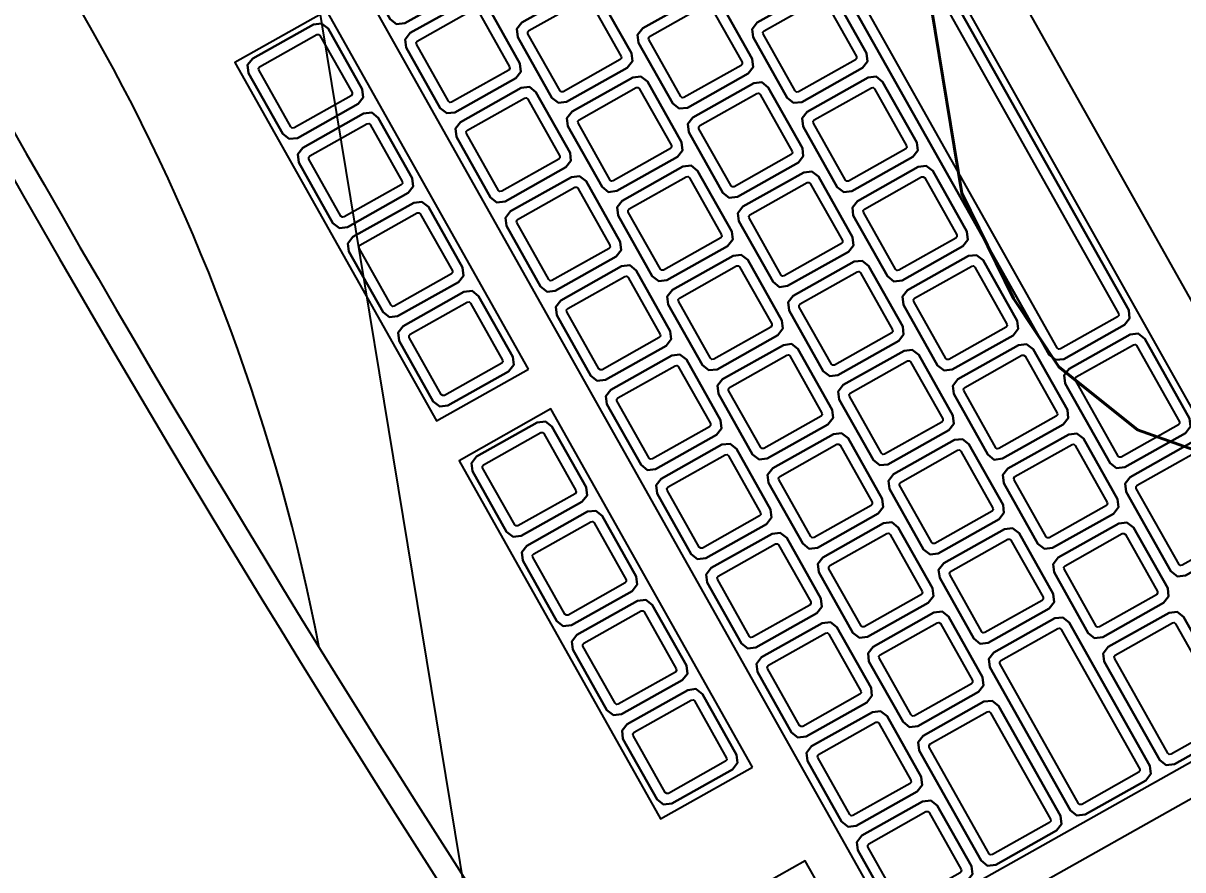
# Model space of a CAD drawing. Header units: millimetres. Extents: x 33240 to 33395, y 51607 to 51720.
# Drawn here: x 33295.3438 to 33295.565, y 51688.2214 to 51688.3829 of the extents above; entities that cross this region are included whole.
import ezdxf
from ezdxf.enums import TextEntityAlignment as Align

# ---------------------------------------------------------------- set-up
doc = ezdxf.new("R2010")
doc.units = ezdxf.units.MM
doc.header["$LTSCALE"] = 0.3
doc.header["$MEASUREMENT"] = 0
doc.linetypes.add('ACAD_ISO04W100', pattern=[30, 24, -3, 0, -3])
doc.layers.get('0').update_dxf_attribs({"linetype": 'CONTINUOUS'})
for name, color, linetype in [('08-EQUI-MEUBLE-PROJ-01', 11, 'CONTINUOUS'), ('10-ANN-TEXTE', 3, 'CONTINUOUS'), ('15-PLAF-TECHN-TEMPORAIRE', 113, 'CONTINUOUS')]:
    doc.layers.add(name, color=color, linetype=linetype)
doc.styles.add('ROMANS', font='romans.shx', dxfattribs={"height": 0.2})
doc.styles.get("Standard").update_dxf_attribs({"font": 'TXT.SHX'})

# ---------------------------------------------------------------- blocks, each defined once
blk = doc.blocks.new('SMP3')
blk.add_lwpolyline([(-1.36713, 0), (0.05214, 0), (0.05214, -1.00264), (-1.36713, -1.00264)], close=True)
at = {"style": 'ROMANS'}
for tag, p in [('SOLS', (-0.64571, -0.14753)), ('PAROIS', (-0.64293, -0.37687)), ('FAUX-PLAFONDS', (-0.65127, -0.61282)), ('FAUX-PLAFONDS', (-0.64849, -0.84216))]:
    blk.add_attdef(tag, text='', height=0.15, dxfattribs=at).set_placement(p, align=Align.MIDDLE)
blk = doc.blocks.new('Clavier-02')
for p, q in [((-22.999, -2.266), (-22.999, -17.524)), ((-22.426, -18.451), (22.429, -18.451))]:
    blk.add_line(p, q)
for points in [[(-22.392, -6.788), (-20.43, -6.788), (-20.43, -4.792), (-22.392, -4.792)], [(-18.379, -6.788), (-10.534, -6.788), (-10.534, -4.775), (-18.379, -4.775)], [(-9.664, -6.787), (-1.818, -6.787), (-1.818, -4.773), (-9.664, -4.773)], [(-16.489, -6.435), (-16.547, -6.58), (-16.692, -6.64), (-18.022, -6.64), (-18.167, -6.58), (-18.227, -6.435), (-18.227, -5.105), (-18.167, -4.961), (-18.022, -4.9), (-16.692, -4.9), (-16.547, -4.961), (-16.489, -5.105)], [(-16.489, -5.105), (-16.547, -4.961), (-16.692, -4.9), (-18.022, -4.9), (-18.167, -4.961), (-18.227, -5.105), (-18.227, -6.435), (-18.167, -6.58), (-18.022, -6.64), (-16.692, -6.64), (-16.547, -6.58), (-16.489, -6.435)], [(-14.535, -6.435), (-14.596, -6.58), (-14.74, -6.64), (-16.068, -6.64), (-16.213, -6.58), (-16.273, -6.435), (-16.273, -5.105), (-16.213, -4.961), (-16.068, -4.9), (-14.74, -4.9), (-14.596, -4.961), (-14.535, -5.105)], [(-14.535, -5.105), (-14.596, -4.961), (-14.74, -4.9), (-16.068, -4.9), (-16.213, -4.961), (-16.273, -5.105), (-16.273, -6.435), (-16.213, -6.58), (-16.068, -6.64), (-14.74, -6.64), (-14.596, -6.58), (-14.535, -6.435)], [(-12.584, -6.435), (-12.644, -6.58), (-12.789, -6.64), (-14.117, -6.64), (-14.261, -6.58), (-14.322, -6.435), (-14.322, -5.105), (-14.261, -4.961), (-14.117, -4.9), (-12.789, -4.9), (-12.644, -4.961), (-12.584, -5.105)], [(-12.584, -5.105), (-12.644, -4.961), (-12.789, -4.9), (-14.117, -4.9), (-14.261, -4.961), (-14.322, -5.105), (-14.322, -6.435), (-14.261, -6.58), (-14.117, -6.64), (-12.789, -6.64), (-12.644, -6.58), (-12.584, -6.435)], [(-10.63, -6.435), (-10.69, -6.58), (-10.835, -6.64), (-12.165, -6.64), (-12.308, -6.58), (-12.368, -6.435), (-12.368, -5.105), (-12.308, -4.961), (-12.165, -4.9), (-10.835, -4.9), (-10.69, -4.961), (-10.63, -5.105)], [(-10.63, -5.105), (-10.69, -4.961), (-10.835, -4.9), (-12.165, -4.9), (-12.308, -4.961), (-12.368, -5.105), (-12.368, -6.435), (-12.308, -6.58), (-12.165, -6.64), (-10.835, -6.64), (-10.69, -6.58), (-10.63, -6.435)], [(-7.774, -6.435), (-7.834, -6.58), (-7.979, -6.64), (-9.307, -6.64), (-9.452, -6.58), (-9.512, -6.435), (-9.512, -5.105), (-9.452, -4.961), (-9.307, -4.9), (-7.979, -4.9), (-7.834, -4.961), (-7.774, -5.105)], [(-7.774, -5.105), (-7.834, -4.961), (-7.979, -4.9), (-9.307, -4.9), (-9.452, -4.961), (-9.512, -5.105), (-9.512, -6.435), (-9.452, -6.58), (-9.307, -6.64), (-7.979, -6.64), (-7.834, -6.58), (-7.774, -6.435)], [(-5.82, -6.435), (-5.88, -6.58), (-6.025, -6.64), (-7.355, -6.64), (-7.5, -6.58), (-7.558, -6.435), (-7.558, -5.105), (-7.5, -4.961), (-7.355, -4.9), (-6.025, -4.9), (-5.88, -4.961), (-5.82, -5.105)], [(-5.82, -5.105), (-5.88, -4.961), (-6.025, -4.9), (-7.355, -4.9), (-7.5, -4.961), (-7.558, -5.105), (-7.558, -6.435), (-7.5, -6.58), (-7.355, -6.64), (-6.025, -6.64), (-5.88, -6.58), (-5.82, -6.435)], [(-3.869, -6.435), (-3.929, -6.58), (-4.074, -6.64), (-5.401, -6.64), (-5.546, -6.58), (-5.606, -6.435), (-5.606, -5.105), (-5.546, -4.961), (-5.401, -4.9), (-4.074, -4.9), (-3.929, -4.961), (-3.869, -5.105)], [(-3.869, -5.105), (-3.929, -4.961), (-4.074, -4.9), (-5.401, -4.9), (-5.546, -4.961), (-5.606, -5.105), (-5.606, -6.435), (-5.546, -6.58), (-5.401, -6.64), (-4.074, -6.64), (-3.929, -6.58), (-3.869, -6.435)], [(-1.917, -6.435), (-1.975, -6.58), (-2.12, -6.64), (-3.45, -6.64), (-3.595, -6.58), (-3.655, -6.435), (-3.655, -5.105), (-3.595, -4.961), (-3.45, -4.9), (-2.12, -4.9), (-1.975, -4.961), (-1.917, -5.105)], [(-1.917, -5.105), (-1.975, -4.961), (-2.12, -4.9), (-3.45, -4.9), (-3.595, -4.961), (-3.655, -5.105), (-3.655, -6.435), (-3.595, -6.58), (-3.45, -6.64), (-2.12, -6.64), (-1.975, -6.58), (-1.917, -6.435)], [(-16.689, -6.397), (-16.702, -6.428), (-16.732, -6.44), (-17.982, -6.44), (-18.014, -6.427), (-18.027, -6.396), (-18.027, -5.145), (-18.014, -5.114), (-17.982, -5.1), (-16.732, -5.1), (-16.702, -5.113), (-16.689, -5.144)], [(-14.735, -6.396), (-14.749, -6.427), (-14.78, -6.44), (-16.028, -6.44), (-16.06, -6.427), (-16.073, -6.396), (-16.073, -5.145), (-16.06, -5.114), (-16.028, -5.1), (-14.78, -5.1), (-14.749, -5.114), (-14.735, -5.145)], [(-12.784, -6.396), (-12.797, -6.427), (-12.829, -6.44), (-14.077, -6.44), (-14.108, -6.427), (-14.122, -6.396), (-14.122, -5.145), (-14.108, -5.114), (-14.077, -5.1), (-12.829, -5.1), (-12.797, -5.114), (-12.784, -5.145)], [(-10.83, -6.396), (-10.843, -6.427), (-10.875, -6.44), (-12.125, -6.44), (-12.154, -6.428), (-12.168, -6.396), (-12.168, -5.145), (-12.154, -5.113), (-12.125, -5.1), (-10.875, -5.1), (-10.843, -5.114), (-10.83, -5.145)], [(-7.974, -6.396), (-7.987, -6.427), (-8.019, -6.44), (-9.267, -6.44), (-9.299, -6.427), (-9.312, -6.396), (-9.312, -5.145), (-9.299, -5.114), (-9.267, -5.1), (-8.019, -5.1), (-7.987, -5.114), (-7.974, -5.145)], [(-6.02, -6.396), (-6.033, -6.427), (-6.065, -6.44), (-7.315, -6.44), (-7.346, -6.428), (-7.358, -6.397), (-7.358, -5.144), (-7.346, -5.113), (-7.315, -5.1), (-6.065, -5.1), (-6.033, -5.114), (-6.02, -5.145)], [(-4.069, -6.396), (-4.082, -6.427), (-4.113, -6.44), (-5.361, -6.44), (-5.393, -6.427), (-5.406, -6.396), (-5.406, -5.145), (-5.393, -5.114), (-5.361, -5.1), (-4.113, -5.1), (-4.082, -5.114), (-4.069, -5.145)], [(-2.117, -6.397), (-2.129, -6.428), (-2.16, -6.44), (-3.41, -6.44), (-3.442, -6.427), (-3.455, -6.396), (-3.455, -5.145), (-3.442, -5.114), (-3.41, -5.1), (-2.16, -5.1), (-2.129, -5.113), (-2.117, -5.144)], [(-22.392, -17.454), (7.025, -17.454), (7.025, -7.604), (-22.392, -7.604)], [(-20.537, -9.296), (-20.597, -9.441), (-20.74, -9.501), (-22.07, -9.501), (-22.215, -9.441), (-22.275, -9.296), (-22.275, -7.966), (-22.215, -7.821), (-22.07, -7.761), (-20.74, -7.761), (-20.597, -7.821), (-20.537, -7.966)], [(-20.537, -7.966), (-20.597, -7.821), (-20.74, -7.761), (-22.07, -7.761), (-22.215, -7.821), (-22.275, -7.966), (-22.275, -9.296), (-22.215, -9.441), (-22.07, -9.501), (-20.74, -9.501), (-20.597, -9.441), (-20.537, -9.296)], [(-20.737, -9.256), (-20.751, -9.288), (-20.78, -9.301), (-22.03, -9.301), (-22.062, -9.288), (-22.075, -9.256), (-22.075, -8.006), (-22.062, -7.974), (-22.03, -7.961), (-20.78, -7.961), (-20.751, -7.974), (-20.737, -8.006)], [(-18.583, -9.296), (-18.644, -9.441), (-18.788, -9.501), (-20.116, -9.501), (-20.261, -9.441), (-20.321, -9.296), (-20.321, -7.966), (-20.261, -7.821), (-20.116, -7.761), (-18.788, -7.761), (-18.644, -7.821), (-18.583, -7.966)], [(-18.583, -7.966), (-18.644, -7.821), (-18.788, -7.761), (-20.116, -7.761), (-20.261, -7.821), (-20.321, -7.966), (-20.321, -9.296), (-20.261, -9.441), (-20.116, -9.501), (-18.788, -9.501), (-18.644, -9.441), (-18.583, -9.296)], [(-18.783, -9.256), (-18.797, -9.288), (-18.828, -9.301), (-20.076, -9.301), (-20.108, -9.288), (-20.121, -9.256), (-20.121, -8.006), (-20.108, -7.974), (-20.076, -7.961), (-18.828, -7.961), (-18.797, -7.974), (-18.783, -8.006)], [(-16.632, -9.296), (-16.692, -9.441), (-16.837, -9.501), (-18.165, -9.501), (-18.309, -9.441), (-18.369, -9.296), (-18.369, -7.966), (-18.309, -7.821), (-18.165, -7.761), (-16.837, -7.761), (-16.692, -7.821), (-16.632, -7.966)], [(-16.632, -7.966), (-16.692, -7.821), (-16.837, -7.761), (-18.165, -7.761), (-18.309, -7.821), (-18.369, -7.966), (-18.369, -9.296), (-18.309, -9.441), (-18.165, -9.501), (-16.837, -9.501), (-16.692, -9.441), (-16.632, -9.296)], [(-16.832, -9.256), (-16.845, -9.288), (-16.877, -9.301), (-18.125, -9.301), (-18.156, -9.288), (-18.169, -9.256), (-18.169, -8.006), (-18.156, -7.974), (-18.125, -7.961), (-16.877, -7.961), (-16.845, -7.974), (-16.832, -8.006)], [(-14.678, -9.296), (-14.738, -9.441), (-14.883, -9.501), (-16.213, -9.501), (-16.358, -9.441), (-16.416, -9.296), (-16.416, -7.966), (-16.358, -7.821), (-16.213, -7.761), (-14.883, -7.761), (-14.738, -7.821), (-14.678, -7.966)], [(-14.678, -7.966), (-14.738, -7.821), (-14.883, -7.761), (-16.213, -7.761), (-16.358, -7.821), (-16.416, -7.966), (-16.416, -9.296), (-16.358, -9.441), (-16.213, -9.501), (-14.883, -9.501), (-14.738, -9.441), (-14.678, -9.296)], [(-14.878, -9.256), (-14.891, -9.288), (-14.923, -9.301), (-16.173, -9.301), (-16.203, -9.288), (-16.216, -9.257), (-16.216, -8.004), (-16.203, -7.974), (-16.173, -7.961), (-14.923, -7.961), (-14.891, -7.974), (-14.878, -8.006)], [(-12.726, -9.296), (-12.787, -9.441), (-12.931, -9.501), (-14.259, -9.501), (-14.404, -9.441), (-14.464, -9.296), (-14.464, -7.966), (-14.404, -7.821), (-14.259, -7.761), (-12.931, -7.761), (-12.787, -7.821), (-12.726, -7.966)], [(-12.726, -7.966), (-12.787, -7.821), (-12.931, -7.761), (-14.259, -7.761), (-14.404, -7.821), (-14.464, -7.966), (-14.464, -9.296), (-14.404, -9.441), (-14.259, -9.501), (-12.931, -9.501), (-12.787, -9.441), (-12.726, -9.296)], [(-12.926, -9.256), (-12.94, -9.288), (-12.971, -9.301), (-14.219, -9.301), (-14.251, -9.288), (-14.264, -9.256), (-14.264, -8.006), (-14.251, -7.974), (-14.219, -7.961), (-12.971, -7.961), (-12.94, -7.974), (-12.926, -8.006)], [(-10.775, -9.296), (-10.833, -9.441), (-10.978, -9.501), (-12.308, -9.501), (-12.452, -9.441), (-12.513, -9.296), (-12.513, -7.966), (-12.452, -7.821), (-12.308, -7.761), (-10.978, -7.761), (-10.833, -7.821), (-10.775, -7.966)], [(-10.775, -7.966), (-10.833, -7.821), (-10.978, -7.761), (-12.308, -7.761), (-12.452, -7.821), (-12.513, -7.966), (-12.513, -9.296), (-12.452, -9.441), (-12.308, -9.501), (-10.978, -9.501), (-10.833, -9.441), (-10.775, -9.296)], [(-10.975, -9.257), (-10.987, -9.288), (-11.017, -9.301), (-12.268, -9.301), (-12.299, -9.288), (-12.313, -9.256), (-12.313, -8.006), (-12.299, -7.974), (-12.268, -7.961), (-11.017, -7.961), (-10.987, -7.974), (-10.975, -8.004)], [(-8.821, -9.296), (-8.881, -9.441), (-9.026, -9.501), (-10.354, -9.501), (-10.499, -9.441), (-10.559, -9.296), (-10.559, -7.966), (-10.499, -7.821), (-10.354, -7.761), (-9.026, -7.761), (-8.881, -7.821), (-8.821, -7.966)], [(-8.821, -7.966), (-8.881, -7.821), (-9.026, -7.761), (-10.354, -7.761), (-10.499, -7.821), (-10.559, -7.966), (-10.559, -9.296), (-10.499, -9.441), (-10.354, -9.501), (-9.026, -9.501), (-8.881, -9.441), (-8.821, -9.296)], [(-9.021, -9.256), (-9.034, -9.288), (-9.066, -9.301), (-10.314, -9.301), (-10.346, -9.288), (-10.359, -9.256), (-10.359, -8.006), (-10.346, -7.974), (-10.314, -7.961), (-9.066, -7.961), (-9.034, -7.974), (-9.021, -8.006)], [(-6.869, -9.296), (-6.93, -9.441), (-7.074, -9.501), (-8.402, -9.501), (-8.547, -9.441), (-8.607, -9.296), (-8.607, -7.966), (-8.547, -7.821), (-8.402, -7.761), (-7.074, -7.761), (-6.93, -7.821), (-6.869, -7.966)], [(-6.869, -7.966), (-6.93, -7.821), (-7.074, -7.761), (-8.402, -7.761), (-8.547, -7.821), (-8.607, -7.966), (-8.607, -9.296), (-8.547, -9.441), (-8.402, -9.501), (-7.074, -9.501), (-6.93, -9.441), (-6.869, -9.296)], [(-7.069, -9.256), (-7.083, -9.288), (-7.114, -9.301), (-8.362, -9.301), (-8.394, -9.288), (-8.407, -9.256), (-8.407, -8.006), (-8.394, -7.974), (-8.362, -7.961), (-7.114, -7.961), (-7.083, -7.974), (-7.069, -8.006)], [(-4.916, -9.296), (-4.976, -9.441), (-5.121, -9.501), (-6.451, -9.501), (-6.593, -9.441), (-6.653, -9.296), (-6.653, -7.966), (-6.593, -7.821), (-6.451, -7.761), (-5.121, -7.761), (-4.976, -7.821), (-4.916, -7.966)], [(-4.916, -7.966), (-4.976, -7.821), (-5.121, -7.761), (-6.451, -7.761), (-6.593, -7.821), (-6.653, -7.966), (-6.653, -9.296), (-6.593, -9.441), (-6.451, -9.501), (-5.121, -9.501), (-4.976, -9.441), (-4.916, -9.296)], [(-5.116, -9.256), (-5.129, -9.288), (-5.161, -9.301), (-6.41, -9.301), (-6.44, -9.288), (-6.453, -9.256), (-6.453, -8.006), (-6.44, -7.974), (-6.41, -7.961), (-5.161, -7.961), (-5.129, -7.974), (-5.116, -8.006)], [(-2.964, -9.296), (-3.024, -9.441), (-3.169, -9.501), (-4.497, -9.501), (-4.642, -9.441), (-4.702, -9.296), (-4.702, -7.966), (-4.642, -7.821), (-4.497, -7.761), (-3.169, -7.761), (-3.024, -7.821), (-2.964, -7.966)], [(-2.964, -7.966), (-3.024, -7.821), (-3.169, -7.761), (-4.497, -7.761), (-4.642, -7.821), (-4.702, -7.966), (-4.702, -9.296), (-4.642, -9.441), (-4.497, -9.501), (-3.169, -9.501), (-3.024, -9.441), (-2.964, -9.296)], [(-3.164, -9.256), (-3.177, -9.288), (-3.209, -9.301), (-4.457, -9.301), (-4.489, -9.288), (-4.502, -9.256), (-4.502, -8.006), (-4.489, -7.974), (-4.457, -7.961), (-3.209, -7.961), (-3.177, -7.974), (-3.164, -8.006)], [(-1.01, -9.296), (-1.07, -9.441), (-1.215, -9.501), (-2.545, -9.501), (-2.69, -9.441), (-2.75, -9.296), (-2.75, -7.966), (-2.69, -7.821), (-2.545, -7.761), (-1.215, -7.761), (-1.07, -7.821), (-1.01, -7.966)], [(-1.01, -7.966), (-1.07, -7.821), (-1.215, -7.761), (-2.545, -7.761), (-2.69, -7.821), (-2.75, -7.966), (-2.75, -9.296), (-2.69, -9.441), (-2.545, -9.501), (-1.215, -9.501), (-1.07, -9.441), (-1.01, -9.296)], [(-19.452, -11.25), (-19.512, -11.395), (-19.657, -11.455), (-22.07, -11.455), (-22.215, -11.395), (-22.275, -11.25), (-22.275, -9.92), (-22.215, -9.775), (-22.07, -9.715), (-19.657, -9.715), (-19.512, -9.775), (-19.452, -9.92)], [(-19.452, -9.92), (-19.512, -9.775), (-19.657, -9.715), (-22.07, -9.715), (-22.215, -9.775), (-22.275, -9.92), (-22.275, -11.25), (-22.215, -11.395), (-22.07, -11.455), (-19.657, -11.455), (-19.512, -11.395), (-19.452, -11.25)], [(-17.501, -11.25), (-17.561, -11.395), (-17.706, -11.455), (-19.033, -11.455), (-19.178, -11.395), (-19.238, -11.25), (-19.238, -9.92), (-19.178, -9.775), (-19.033, -9.715), (-17.706, -9.715), (-17.561, -9.775), (-17.501, -9.92)], [(-17.501, -9.92), (-17.561, -9.775), (-17.706, -9.715), (-19.033, -9.715), (-19.178, -9.775), (-19.238, -9.92), (-19.238, -11.25), (-19.178, -11.395), (-19.033, -11.455), (-17.706, -11.455), (-17.561, -11.395), (-17.501, -11.25)], [(-15.547, -11.25), (-15.607, -11.395), (-15.752, -11.455), (-17.082, -11.455), (-17.227, -11.395), (-17.285, -11.25), (-17.285, -9.92), (-17.227, -9.775), (-17.082, -9.715), (-15.752, -9.715), (-15.607, -9.775), (-15.547, -9.92)], [(-15.547, -9.92), (-15.607, -9.775), (-15.752, -9.715), (-17.082, -9.715), (-17.227, -9.775), (-17.285, -9.92), (-17.285, -11.25), (-17.227, -11.395), (-17.082, -11.455), (-15.752, -11.455), (-15.607, -11.395), (-15.547, -11.25)], [(-13.595, -11.25), (-13.655, -11.395), (-13.8, -11.455), (-15.128, -11.455), (-15.273, -11.395), (-15.333, -11.25), (-15.333, -9.92), (-15.273, -9.775), (-15.128, -9.715), (-13.8, -9.715), (-13.655, -9.775), (-13.595, -9.92)], [(-13.595, -9.92), (-13.655, -9.775), (-13.8, -9.715), (-15.128, -9.715), (-15.273, -9.775), (-15.333, -9.92), (-15.333, -11.25), (-15.273, -11.395), (-15.128, -11.455), (-13.8, -11.455), (-13.655, -11.395), (-13.595, -11.25)], [(-11.644, -11.25), (-11.702, -11.395), (-11.846, -11.455), (-13.176, -11.455), (-13.321, -11.395), (-13.381, -11.25), (-13.381, -9.92), (-13.321, -9.775), (-13.176, -9.715), (-11.846, -9.715), (-11.702, -9.775), (-11.644, -9.92)], [(-11.644, -9.92), (-11.702, -9.775), (-11.846, -9.715), (-13.176, -9.715), (-13.321, -9.775), (-13.381, -9.92), (-13.381, -11.25), (-13.321, -11.395), (-13.176, -11.455), (-11.846, -11.455), (-11.702, -11.395), (-11.644, -11.25)], [(-9.69, -11.25), (-9.75, -11.395), (-9.895, -11.455), (-11.223, -11.455), (-11.367, -11.395), (-11.428, -11.25), (-11.428, -9.92), (-11.367, -9.775), (-11.223, -9.715), (-9.895, -9.715), (-9.75, -9.775), (-9.69, -9.92)], [(-9.69, -9.92), (-9.75, -9.775), (-9.895, -9.715), (-11.223, -9.715), (-11.367, -9.775), (-11.428, -9.92), (-11.428, -11.25), (-11.367, -11.395), (-11.223, -11.455), (-9.895, -11.455), (-9.75, -11.395), (-9.69, -11.25)], [(-7.738, -11.25), (-7.798, -11.395), (-7.943, -11.455), (-9.271, -11.455), (-9.416, -11.395), (-9.476, -11.25), (-9.476, -9.92), (-9.416, -9.775), (-9.271, -9.715), (-7.943, -9.715), (-7.798, -9.775), (-7.738, -9.92)], [(-7.738, -9.92), (-7.798, -9.775), (-7.943, -9.715), (-9.271, -9.715), (-9.416, -9.775), (-9.476, -9.92), (-9.476, -11.25), (-9.416, -11.395), (-9.271, -11.455), (-7.943, -11.455), (-7.798, -11.395), (-7.738, -11.25)], [(-5.785, -11.25), (-5.845, -11.395), (-5.989, -11.455), (-7.319, -11.455), (-7.464, -11.395), (-7.522, -11.25), (-7.522, -9.92), (-7.464, -9.775), (-7.319, -9.715), (-5.989, -9.715), (-5.845, -9.775), (-5.785, -9.92)], [(-5.785, -9.92), (-5.845, -9.775), (-5.989, -9.715), (-7.319, -9.715), (-7.464, -9.775), (-7.522, -9.92), (-7.522, -11.25), (-7.464, -11.395), (-7.319, -11.455), (-5.989, -11.455), (-5.845, -11.395), (-5.785, -11.25)], [(-3.833, -11.25), (-3.893, -11.395), (-4.038, -11.455), (-5.366, -11.455), (-5.511, -11.395), (-5.571, -11.25), (-5.571, -9.92), (-5.511, -9.775), (-5.366, -9.715), (-4.038, -9.715), (-3.893, -9.775), (-3.833, -9.92)], [(-3.833, -9.92), (-3.893, -9.775), (-4.038, -9.715), (-5.366, -9.715), (-5.511, -9.775), (-5.571, -9.92), (-5.571, -11.25), (-5.511, -11.395), (-5.366, -11.455), (-4.038, -11.455), (-3.893, -11.395), (-3.833, -11.25)], [(-19.652, -11.21), (-19.665, -11.242), (-19.697, -11.255), (-22.03, -11.255), (-22.062, -11.242), (-22.075, -11.21), (-22.075, -9.96), (-22.062, -9.928), (-22.03, -9.915), (-19.697, -9.915), (-19.665, -9.928), (-19.652, -9.96)], [(-17.701, -11.21), (-17.714, -11.242), (-17.745, -11.255), (-18.993, -11.255), (-19.025, -11.242), (-19.038, -11.21), (-19.038, -9.96), (-19.025, -9.928), (-18.993, -9.915), (-17.745, -9.915), (-17.714, -9.928), (-17.701, -9.96)], [(-15.747, -11.21), (-15.76, -11.242), (-15.792, -11.255), (-17.042, -11.255), (-17.072, -11.242), (-17.085, -11.211), (-17.085, -9.958), (-17.072, -9.927), (-17.042, -9.915), (-15.792, -9.915), (-15.76, -9.928), (-15.747, -9.96)], [(-13.795, -11.21), (-13.808, -11.242), (-13.84, -11.255), (-15.088, -11.255), (-15.12, -11.242), (-15.133, -11.21), (-15.133, -9.96), (-15.12, -9.928), (-15.088, -9.915), (-13.84, -9.915), (-13.808, -9.928), (-13.795, -9.96)], [(-11.844, -11.211), (-11.856, -11.242), (-11.886, -11.255), (-13.137, -11.255), (-13.168, -11.242), (-13.181, -11.21), (-13.181, -9.96), (-13.168, -9.928), (-13.137, -9.915), (-11.886, -9.915), (-11.856, -9.927), (-11.844, -9.958)], [(-9.89, -11.21), (-9.903, -11.242), (-9.935, -11.255), (-11.183, -11.255), (-11.214, -11.242), (-11.228, -11.21), (-11.228, -9.96), (-11.214, -9.928), (-11.183, -9.915), (-9.935, -9.915), (-9.903, -9.928), (-9.89, -9.96)], [(-7.938, -11.21), (-7.951, -11.242), (-7.983, -11.255), (-9.231, -11.255), (-9.263, -11.242), (-9.276, -11.21), (-9.276, -9.96), (-9.263, -9.928), (-9.231, -9.915), (-7.983, -9.915), (-7.951, -9.928), (-7.938, -9.96)], [(-5.985, -11.21), (-5.998, -11.242), (-6.029, -11.255), (-7.28, -11.255), (-7.31, -11.242), (-7.322, -11.211), (-7.322, -9.958), (-7.31, -9.927), (-7.28, -9.915), (-6.029, -9.915), (-5.998, -9.928), (-5.985, -9.96)], [(-4.033, -11.21), (-4.046, -11.242), (-4.078, -11.255), (-5.326, -11.255), (-5.357, -11.242), (-5.371, -11.21), (-5.371, -9.96), (-5.357, -9.928), (-5.326, -9.915), (-4.078, -9.915), (-4.046, -9.928), (-4.033, -9.96)], [(-18.726, -13.206), (-18.786, -13.348), (-18.931, -13.409), (-22.07, -13.409), (-22.215, -13.348), (-22.275, -13.206), (-22.275, -11.874), (-22.215, -11.729), (-22.07, -11.671), (-18.931, -11.671), (-18.786, -11.729), (-18.726, -11.874)], [(-18.726, -11.874), (-18.786, -11.729), (-18.931, -11.671), (-22.07, -11.671), (-22.215, -11.729), (-22.275, -11.874), (-22.275, -13.206), (-22.215, -13.348), (-22.07, -13.409), (-18.931, -13.409), (-18.786, -13.348), (-18.726, -13.206)], [(-16.774, -13.206), (-16.835, -13.348), (-16.979, -13.409), (-18.307, -13.409), (-18.452, -13.348), (-18.512, -13.206), (-18.512, -11.874), (-18.452, -11.729), (-18.307, -11.671), (-16.979, -11.671), (-16.835, -11.729), (-16.774, -11.874)], [(-16.774, -11.874), (-16.835, -11.729), (-16.979, -11.671), (-18.307, -11.671), (-18.452, -11.729), (-18.512, -11.874), (-18.512, -13.206), (-18.452, -13.348), (-18.307, -13.409), (-16.979, -13.409), (-16.835, -13.348), (-16.774, -13.206)], [(-14.823, -13.206), (-14.883, -13.348), (-15.026, -13.409), (-16.356, -13.409), (-16.5, -13.348), (-16.56, -13.206), (-16.56, -11.874), (-16.5, -11.729), (-16.356, -11.671), (-15.026, -11.671), (-14.883, -11.729), (-14.823, -11.874)], [(-14.823, -11.874), (-14.883, -11.729), (-15.026, -11.671), (-16.356, -11.671), (-16.5, -11.729), (-16.56, -11.874), (-16.56, -13.206), (-16.5, -13.348), (-16.356, -13.409), (-15.026, -13.409), (-14.883, -13.348), (-14.823, -13.206)], [(-12.869, -13.206), (-12.929, -13.348), (-13.074, -13.409), (-14.402, -13.409), (-14.547, -13.348), (-14.607, -13.206), (-14.607, -11.874), (-14.547, -11.729), (-14.402, -11.671), (-13.074, -11.671), (-12.929, -11.729), (-12.869, -11.874)], [(-12.869, -11.874), (-12.929, -11.729), (-13.074, -11.671), (-14.402, -11.671), (-14.547, -11.729), (-14.607, -11.874), (-14.607, -13.206), (-14.547, -13.348), (-14.402, -13.409), (-13.074, -13.409), (-12.929, -13.348), (-12.869, -13.206)], [(-10.917, -13.206), (-10.978, -13.348), (-11.122, -13.409), (-12.45, -13.409), (-12.595, -13.348), (-12.655, -13.206), (-12.655, -11.874), (-12.595, -11.729), (-12.45, -11.671), (-11.122, -11.671), (-10.978, -11.729), (-10.917, -11.874)], [(-10.917, -11.874), (-10.978, -11.729), (-11.122, -11.671), (-12.45, -11.671), (-12.595, -11.729), (-12.655, -11.874), (-12.655, -13.206), (-12.595, -13.348), (-12.45, -13.409), (-11.122, -13.409), (-10.978, -13.348), (-10.917, -13.206)], [(-8.964, -13.206), (-9.024, -13.348), (-9.169, -13.409), (-10.499, -13.409), (-10.643, -13.348), (-10.701, -13.206), (-10.701, -11.874), (-10.643, -11.729), (-10.499, -11.671), (-9.169, -11.671), (-9.024, -11.729), (-8.964, -11.874)], [(-8.964, -11.874), (-9.024, -11.729), (-9.169, -11.671), (-10.499, -11.671), (-10.643, -11.729), (-10.701, -11.874), (-10.701, -13.206), (-10.643, -13.348), (-10.499, -13.409), (-9.169, -13.409), (-9.024, -13.348), (-8.964, -13.206)], [(-7.012, -13.206), (-7.072, -13.348), (-7.217, -13.409), (-8.545, -13.409), (-8.69, -13.348), (-8.75, -13.206), (-8.75, -11.874), (-8.69, -11.729), (-8.545, -11.671), (-7.217, -11.671), (-7.072, -11.729), (-7.012, -11.874)], [(-7.012, -11.874), (-7.072, -11.729), (-7.217, -11.671), (-8.545, -11.671), (-8.69, -11.729), (-8.75, -11.874), (-8.75, -13.206), (-8.69, -13.348), (-8.545, -13.409), (-7.217, -13.409), (-7.072, -13.348), (-7.012, -13.206)], [(-5.06, -13.206), (-5.118, -13.348), (-5.263, -13.409), (-6.593, -13.409), (-6.738, -13.348), (-6.798, -13.206), (-6.798, -11.874), (-6.738, -11.729), (-6.593, -11.671), (-5.263, -11.671), (-5.118, -11.729), (-5.06, -11.874)], [(-5.06, -11.874), (-5.118, -11.729), (-5.263, -11.671), (-6.593, -11.671), (-6.738, -11.729), (-6.798, -11.874), (-6.798, -13.206), (-6.738, -13.348), (-6.593, -13.409), (-5.263, -13.409), (-5.118, -13.348), (-5.06, -13.206)], [(-18.926, -13.165), (-18.938, -13.195), (-18.971, -13.209), (-22.03, -13.209), (-22.062, -13.195), (-22.075, -13.165), (-22.075, -11.913), (-22.062, -11.883), (-22.031, -11.871), (-18.969, -11.871), (-18.938, -11.883), (-18.926, -11.913)], [(-16.974, -13.165), (-16.987, -13.195), (-17.019, -13.209), (-18.267, -13.209), (-18.299, -13.195), (-18.312, -13.165), (-18.312, -11.913), (-18.299, -11.883), (-18.269, -11.871), (-17.018, -11.871), (-16.987, -11.883), (-16.974, -11.913)], [(-15.023, -13.165), (-15.036, -13.196), (-15.066, -13.209), (-16.316, -13.209), (-16.348, -13.195), (-16.36, -13.165), (-16.36, -11.913), (-16.348, -11.883), (-16.317, -11.871), (-15.065, -11.871), (-15.036, -11.883), (-15.023, -11.913)], [(-13.069, -13.165), (-13.082, -13.195), (-13.114, -13.209), (-14.362, -13.209), (-14.394, -13.195), (-14.407, -13.165), (-14.407, -11.913), (-14.394, -11.883), (-14.363, -11.871), (-13.112, -11.871), (-13.082, -11.883), (-13.069, -11.913)], [(-11.117, -13.165), (-11.13, -13.195), (-11.162, -13.209), (-12.41, -13.209), (-12.443, -13.195), (-12.455, -13.165), (-12.455, -11.913), (-12.443, -11.883), (-12.412, -11.871), (-11.161, -11.871), (-11.13, -11.883), (-11.117, -11.913)], [(-9.164, -13.165), (-9.176, -13.195), (-9.208, -13.209), (-10.459, -13.209), (-10.49, -13.196), (-10.501, -13.167), (-10.501, -11.912), (-10.49, -11.883), (-10.46, -11.871), (-9.207, -11.871), (-9.176, -11.883), (-9.164, -11.913)], [(-7.212, -13.165), (-7.225, -13.195), (-7.257, -13.209), (-8.505, -13.209), (-8.537, -13.195), (-8.55, -13.165), (-8.55, -11.913), (-8.537, -11.883), (-8.506, -11.871), (-7.256, -11.871), (-7.225, -11.883), (-7.212, -11.913)], [(-5.26, -13.167), (-5.272, -13.196), (-5.303, -13.209), (-6.553, -13.209), (-6.586, -13.195), (-6.598, -13.165), (-6.598, -11.913), (-6.586, -11.883), (-6.555, -11.871), (-5.302, -11.871), (-5.272, -11.883), (-5.26, -11.912)], [(-19.704, -13.83), (-19.704, -15.16), (-19.764, -15.304), (-19.907, -15.365), (-22.07, -15.365), (-22.215, -15.304), (-22.275, -15.16), (-22.275, -13.83), (-22.215, -13.685), (-22.07, -13.625), (-19.907, -13.625), (-19.764, -13.685)], [(-19.704, -13.83), (-19.764, -13.685), (-19.907, -13.625), (-22.07, -13.625), (-22.215, -13.685), (-22.275, -13.83), (-22.275, -15.16), (-22.215, -15.304), (-22.07, -15.365), (-19.907, -15.365), (-19.764, -15.304), (-19.704, -15.16)], [(-17.75, -13.83), (-17.75, -15.16), (-17.81, -15.304), (-17.955, -15.365), (-19.285, -15.365), (-19.428, -15.304), (-19.488, -15.16), (-19.488, -13.83), (-19.428, -13.685), (-19.285, -13.625), (-17.955, -13.625), (-17.81, -13.685)], [(-17.75, -13.83), (-17.81, -13.685), (-17.955, -13.625), (-19.285, -13.625), (-19.428, -13.685), (-19.488, -13.83), (-19.488, -15.16), (-19.428, -15.304), (-19.285, -15.365), (-17.955, -15.365), (-17.81, -15.304), (-17.75, -15.16)], [(-15.799, -13.83), (-15.799, -15.16), (-15.859, -15.304), (-16.004, -15.365), (-17.331, -15.365), (-17.476, -15.304), (-17.536, -15.16), (-17.536, -13.83), (-17.476, -13.685), (-17.331, -13.625), (-16.004, -13.625), (-15.859, -13.685)], [(-15.799, -13.83), (-15.859, -13.685), (-16.004, -13.625), (-17.331, -13.625), (-17.476, -13.685), (-17.536, -13.83), (-17.536, -15.16), (-17.476, -15.304), (-17.331, -15.365), (-16.004, -15.365), (-15.859, -15.304), (-15.799, -15.16)], [(-13.845, -13.83), (-13.845, -15.16), (-13.905, -15.304), (-14.05, -15.365), (-15.38, -15.365), (-15.525, -15.304), (-15.582, -15.16), (-15.582, -13.83), (-15.525, -13.685), (-15.38, -13.625), (-14.05, -13.625), (-13.905, -13.685)], [(-13.845, -13.83), (-13.905, -13.685), (-14.05, -13.625), (-15.38, -13.625), (-15.525, -13.685), (-15.582, -13.83), (-15.582, -15.16), (-15.525, -15.304), (-15.38, -15.365), (-14.05, -15.365), (-13.905, -15.304), (-13.845, -15.16)], [(-11.893, -13.83), (-11.893, -15.16), (-11.953, -15.304), (-12.098, -15.365), (-13.426, -15.365), (-13.571, -15.304), (-13.631, -15.16), (-13.631, -13.83), (-13.571, -13.685), (-13.426, -13.625), (-12.098, -13.625), (-11.953, -13.685)], [(-11.893, -13.83), (-11.953, -13.685), (-12.098, -13.625), (-13.426, -13.625), (-13.571, -13.685), (-13.631, -13.83), (-13.631, -15.16), (-13.571, -15.304), (-13.426, -15.365), (-12.098, -15.365), (-11.953, -15.304), (-11.893, -15.16)], [(-9.942, -13.83), (-9.942, -15.16), (-10, -15.304), (-10.144, -15.365), (-11.474, -15.365), (-11.619, -15.304), (-11.679, -15.16), (-11.679, -13.83), (-11.619, -13.685), (-11.474, -13.625), (-10.144, -13.625), (-10, -13.685)], [(-9.942, -13.83), (-10, -13.685), (-10.144, -13.625), (-11.474, -13.625), (-11.619, -13.685), (-11.679, -13.83), (-11.679, -15.16), (-11.619, -15.304), (-11.474, -15.365), (-10.144, -15.365), (-10, -15.304), (-9.942, -15.16)], [(-7.988, -13.83), (-7.988, -15.16), (-8.048, -15.304), (-8.193, -15.365), (-9.521, -15.365), (-9.665, -15.304), (-9.726, -15.16), (-9.726, -13.83), (-9.665, -13.685), (-9.521, -13.625), (-8.193, -13.625), (-8.048, -13.685)], [(-7.988, -13.83), (-8.048, -13.685), (-8.193, -13.625), (-9.521, -13.625), (-9.665, -13.685), (-9.726, -13.83), (-9.726, -15.16), (-9.665, -15.304), (-9.521, -15.365), (-8.193, -15.365), (-8.048, -15.304), (-7.988, -15.16)], [(-6.036, -13.83), (-6.036, -15.16), (-6.096, -15.304), (-6.241, -15.365), (-7.569, -15.365), (-7.714, -15.304), (-7.774, -15.16), (-7.774, -13.83), (-7.714, -13.685), (-7.569, -13.625), (-6.241, -13.625), (-6.096, -13.685)], [(-6.036, -13.83), (-6.096, -13.685), (-6.241, -13.625), (-7.569, -13.625), (-7.714, -13.685), (-7.774, -13.83), (-7.774, -15.16), (-7.714, -15.304), (-7.569, -15.365), (-6.241, -15.365), (-6.096, -15.304), (-6.036, -15.16)], [(-19.904, -13.869), (-19.904, -15.12), (-19.917, -15.152), (-19.947, -15.165), (-22.03, -15.165), (-22.062, -15.151), (-22.075, -15.12), (-22.075, -13.869), (-22.062, -13.838), (-22.03, -13.825), (-19.947, -13.825), (-19.917, -13.837)], [(-17.95, -13.869), (-17.95, -15.12), (-17.963, -15.151), (-17.995, -15.165), (-19.245, -15.165), (-19.274, -15.152), (-19.288, -15.12), (-19.288, -13.869), (-19.274, -13.837), (-19.245, -13.825), (-17.995, -13.825), (-17.963, -13.838)], [(-15.999, -13.869), (-15.999, -15.12), (-16.012, -15.151), (-16.043, -15.165), (-17.291, -15.165), (-17.323, -15.151), (-17.336, -15.12), (-17.336, -13.869), (-17.323, -13.838), (-17.291, -13.825), (-16.043, -13.825), (-16.012, -13.838)], [(-14.045, -13.869), (-14.045, -15.12), (-14.058, -15.151), (-14.09, -15.165), (-15.34, -15.165), (-15.37, -15.152), (-15.382, -15.121), (-15.382, -13.868), (-15.37, -13.837), (-15.34, -13.825), (-14.09, -13.825), (-14.058, -13.838)], [(-12.093, -13.869), (-12.093, -15.12), (-12.106, -15.151), (-12.138, -15.165), (-13.386, -15.165), (-13.418, -15.151), (-13.431, -15.12), (-13.431, -13.869), (-13.418, -13.838), (-13.386, -13.825), (-12.138, -13.825), (-12.106, -13.838)], [(-10.142, -13.868), (-10.142, -15.121), (-10.154, -15.152), (-10.184, -15.165), (-11.434, -15.165), (-11.466, -15.151), (-11.479, -15.12), (-11.479, -13.869), (-11.466, -13.838), (-11.434, -13.825), (-10.184, -13.825), (-10.154, -13.837)], [(-8.188, -13.869), (-8.188, -15.12), (-8.201, -15.151), (-8.233, -15.165), (-9.481, -15.165), (-9.512, -15.151), (-9.526, -15.12), (-9.526, -13.869), (-9.512, -13.838), (-9.481, -13.825), (-8.233, -13.825), (-8.201, -13.838)], [(-6.236, -13.869), (-6.236, -15.12), (-6.249, -15.151), (-6.281, -15.165), (-7.529, -15.165), (-7.561, -15.151), (-7.574, -15.12), (-7.574, -13.869), (-7.561, -13.838), (-7.529, -13.825), (-6.281, -13.825), (-6.249, -13.838)], [(-17.084, -15.783), (-17.084, -17.113), (-17.144, -17.258), (-17.289, -17.318), (-19.033, -17.318), (-19.178, -17.258), (-19.238, -17.113), (-19.238, -15.783), (-19.178, -15.639), (-19.033, -15.578), (-17.289, -15.578), (-17.144, -15.639)], [(-17.084, -15.783), (-17.144, -15.639), (-17.289, -15.578), (-19.033, -15.578), (-19.178, -15.639), (-19.238, -15.783), (-19.238, -17.113), (-19.178, -17.258), (-19.033, -17.318), (-17.289, -17.318), (-17.144, -17.258), (-17.084, -17.113)], [(-14.714, -15.783), (-14.714, -17.113), (-14.774, -17.258), (-14.919, -17.318), (-16.665, -17.318), (-16.81, -17.258), (-16.868, -17.113), (-16.868, -15.783), (-16.81, -15.639), (-16.665, -15.578), (-14.919, -15.578), (-14.774, -15.639)], [(-14.714, -15.783), (-14.774, -15.639), (-14.919, -15.578), (-16.665, -15.578), (-16.81, -15.639), (-16.868, -15.783), (-16.868, -17.113), (-16.81, -17.258), (-16.665, -17.318), (-14.919, -17.318), (-14.774, -17.258), (-14.714, -17.113)], [(-2.964, -15.783), (-2.964, -17.113), (-3.024, -17.258), (-3.169, -17.318), (-14.295, -17.318), (-14.44, -17.258), (-14.5, -17.113), (-14.5, -15.783), (-14.44, -15.639), (-14.295, -15.578), (-3.169, -15.578), (-3.024, -15.639)], [(-2.964, -15.783), (-3.024, -15.639), (-3.169, -15.578), (-14.295, -15.578), (-14.44, -15.639), (-14.5, -15.783), (-14.5, -17.113), (-14.44, -17.258), (-14.295, -17.318), (-3.169, -17.318), (-3.024, -17.258), (-2.964, -17.113)], [(-17.284, -15.823), (-17.284, -17.073), (-17.297, -17.105), (-17.329, -17.118), (-18.993, -17.118), (-19.025, -17.105), (-19.038, -17.073), (-19.038, -15.823), (-19.025, -15.792), (-18.993, -15.778), (-17.329, -15.778), (-17.297, -15.792)], [(-14.914, -15.823), (-14.914, -17.073), (-14.927, -17.105), (-14.958, -17.118), (-16.625, -17.118), (-16.656, -17.106), (-16.668, -17.075), (-16.668, -15.822), (-16.656, -15.791), (-16.625, -15.778), (-14.958, -15.778), (-14.927, -15.792)], [(-3.164, -15.823), (-3.164, -17.073), (-3.177, -17.105), (-3.209, -17.118), (-14.255, -17.118), (-14.287, -17.105), (-14.3, -17.073), (-14.3, -15.823), (-14.287, -15.792), (-14.255, -15.778), (-3.209, -15.778), (-3.177, -15.792)]]:
    blk.add_lwpolyline(points, close=True)
for centre, radius, start, end in [((0, -302.683), 302.683, 85.83595, 94.16405), ((0, -303.134), 302.683, 85.83595, 94.16405), ((0, 36.353), 39.055, 251.59, 288.41)]:
    blk.add_arc(centre, radius, start, end)
at = {"flags": 1}
for p in [(-6.934, 25.323), (-6.934, 15.323), (-6.934, 5.323)]:
    blk.add_attdef('***', p, '', height=5, dxfattribs=at)

msp = doc.modelspace()

# ---------------------------------------------------------------- linework, layer by layer
at = {"layer": '15-PLAF-TECHN-TEMPORAIRE', "color": 8, "linetype": 'ACAD_ISO04W100'}
msp.add_ellipse((33298.29583, 51679.27032), major_axis=(-12.02614, -6.76292), ratio=0.772976, dxfattribs=at)

# ---------------------------------------------------------------- block references
at = {"layer": '08-EQUI-MEUBLE-PROJ-01', "xscale": 0.009999999993108247, "yscale": 0.009999999998770808, "zscale": 0.01, "rotation": 119.3561571618254}
msp.add_blockref('Clavier-02', (33295.33369, 51688.36785), dxfattribs=at)
at = {"layer": '10-ANN-TEXTE'}
ref = msp.add_blockref('SMP3', (33295.55733, 51687.75322), dxfattribs=dict(at, rotation=189.350573668281))
ref.add_attrib('FAUX-PLAFONDS', 'FPFM+FPPO', dxfattribs={"layer": '0', "height": 0.15, "rotation": 189.3506, "style": 'ROMANS'}).set_placement((33296.10038, 51688.46371), align=Align.MIDDLE)

doc.saveas('drawing.dxf')
